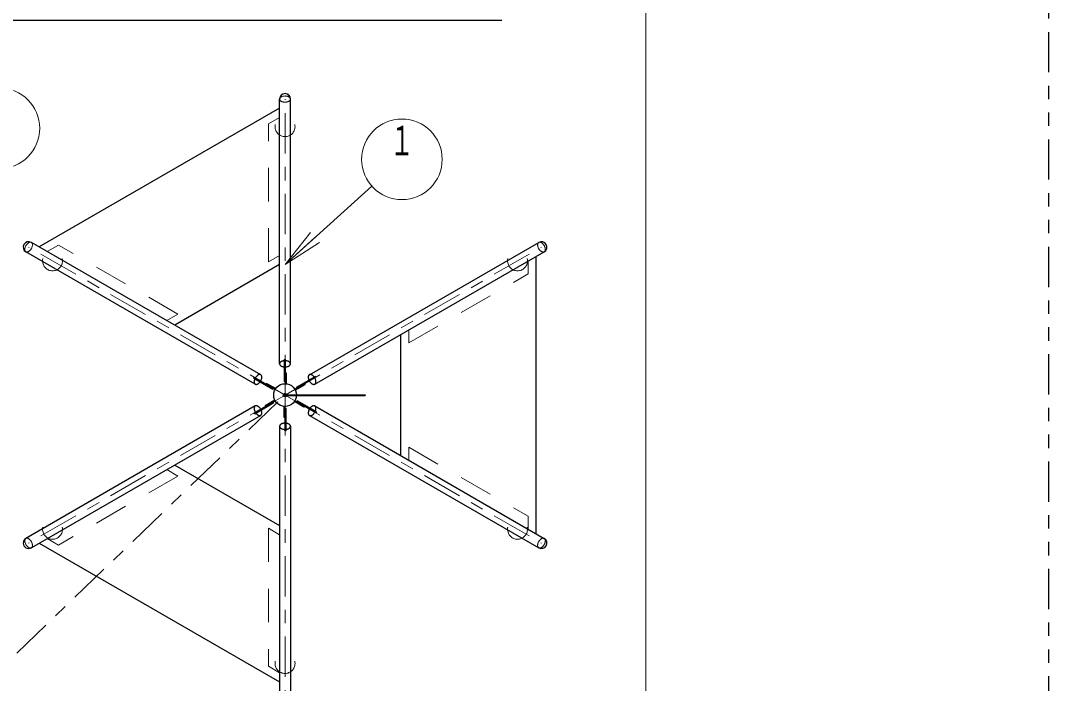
# Model space of a CAD drawing. Units: millimetres on the paper, scale 1:60. Extents: x -385 to 76, y -594 to 267.
# Drawn here: x -208.9 to -132.3, y 135.9 to 185.3 of the extents above; entities that cross this region are included whole.
import ezdxf
from ezdxf.enums import TextEntityAlignment as Align

# ---------------------------------------------------------------- set-up
doc = ezdxf.new("R2010")
doc.units = ezdxf.units.MM
for name, pattern in [('USER1', [4.5, 2.5, -2]), ('USER2', [6, 3, -1, 1, -1]), ('USER3', [8, 3, -1, 1, -1, 1, -1])]:
    doc.linetypes.add(name, pattern=pattern)
doc.layers.add('1_60', color=7, linetype='Continuous', lineweight=25)
doc.styles.add('ＭＳ ゴシック', font='')
doc.styles.get('ＭＳ ゴシック').set_extended_font_data('MS Gothic')

msp = doc.modelspace()

# ---------------------------------------------------------------- linework, layer by layer
at = {"layer": '1_60', "lineweight": 13}
for p, q in [((-162.298, 116.279), (-162.298, 249.854)), ((-189.169, 167.079), (-182.691, 172.911)), ((-189.169, 167.079), (-187.274, 169.458)), ((-189.169, 167.079), (-186.939, 169.086)), ((-186.605, 168.715), (-189.169, 167.079)), ((-189.045, 157.404), (-189.04, 157.404)), ((-189.045, 157.304), (-189.04, 157.304)), ((-189.044, 157.4), (-189.044, 157.407)), ((-189.044, 157.301), (-189.044, 157.308)), ((-189.042, 157.396), (-189.028, 157.396)), ((-189.042, 157.312), (-189.028, 157.312)), ((-189.04, 157.387), (-189.016, 157.387)), ((-189.04, 157.321), (-189.016, 157.321)), ((-189.036, 157.381), (-189.036, 157.401)), ((-189.036, 157.307), (-189.036, 157.327)), ((-189.027, 157.381), (-189.027, 157.395)), ((-189.027, 157.313), (-189.027, 157.327)), ((-189.019, 157.381), (-189.019, 157.389)), ((-189.019, 157.319), (-189.019, 157.327)), ((-189.011, 157.381), (-189.011, 157.383)), ((-189.011, 157.325), (-189.011, 157.327))]:
    msp.add_line(p, q, dxfattribs=at)
at = {"layer": '1_60', "color": 2, "linetype": 'USER3'}
msp.add_line((-132.298, 208.406), (-132.298, 87.376), dxfattribs=at)
at = {"layer": '1_60'}
for p, q in [((-173.017, 185.261), (-216.949, 185.261)), ((-189.244, 160.007), (-189.169, 160.007)), ((-189.244, 160.007), (-189.244, 158.354)), ((-189.169, 160.007), (-189.169, 158.201)), ((-191.504, 158.615), (-191.466, 158.68)), ((-191.504, 158.615), (-190.072, 157.789)), ((-191.466, 158.68), (-189.902, 157.777)), ((-189.244, 159.021), (-189.169, 159.021)), ((-189.169, 159.021), (-189.094, 159.021)), ((-189.094, 159.021), (-189.094, 158.197)), ((-186.872, 158.68), (-188.436, 157.777)), ((-186.909, 158.745), (-188.34, 157.919)), ((-186.909, 158.745), (-186.872, 158.68)), ((-190.65, 158.122), (-190.612, 158.187)), ((-190.612, 158.187), (-190.575, 158.252)), ((-190.575, 158.252), (-189.862, 157.841)), ((-190.072, 157.789), (-190.035, 157.854)), ((-189.244, 158.354), (-189.169, 158.354)), ((-187.688, 158.122), (-188.401, 157.711)), ((-188.34, 157.919), (-188.303, 157.854)), ((-187.763, 158.252), (-187.726, 158.187)), ((-187.726, 158.187), (-187.688, 158.122)), ((-190.65, 156.586), (-189.937, 156.997)), ((-189.048, 157.41), (-189.007, 157.381)), ((-189.048, 157.298), (-189.007, 157.327)), ((-189.038, 157.381), (-183.202, 157.381)), ((-189.038, 157.327), (-183.202, 157.327)), ((-183.202, 157.381), (-183.202, 157.327)), ((-191.466, 156.028), (-189.902, 156.931)), ((-191.429, 155.963), (-189.997, 156.789)), ((-190.612, 156.521), (-190.65, 156.586)), ((-190.575, 156.456), (-190.612, 156.521)), ((-189.997, 156.789), (-190.035, 156.854)), ((-189.244, 155.687), (-189.244, 156.511)), ((-189.169, 154.701), (-189.169, 156.507)), ((-189.094, 156.354), (-189.169, 156.354)), ((-189.094, 154.701), (-189.094, 156.354)), ((-187.763, 156.456), (-188.476, 156.867)), ((-186.872, 156.028), (-188.436, 156.931)), ((-188.265, 156.919), (-188.303, 156.854)), ((-186.834, 156.093), (-188.265, 156.919)), ((-187.726, 156.521), (-187.763, 156.456)), ((-187.688, 156.586), (-187.726, 156.521)), ((-191.429, 155.963), (-191.466, 156.028)), ((-189.169, 155.687), (-189.244, 155.687)), ((-189.094, 155.687), (-189.169, 155.687)), ((-186.834, 156.093), (-186.872, 156.028)), ((-189.094, 154.701), (-189.169, 154.701))]:
    msp.add_line(p, q, dxfattribs=at)
at = {"layer": '1_60', "color": 131}
for p, q in [((-189.574, 159.681), (-189.574, 179.409)), ((-188.764, 159.681), (-188.764, 179.409)), ((-189.574, 178.724), (-207.474, 168.39)), ((-190.982, 158.868), (-208.067, 168.732)), ((-187.356, 158.868), (-170.271, 168.732)), ((-191.387, 158.167), (-208.472, 168.031)), ((-186.951, 158.167), (-169.866, 168.031)), ((-189.574, 167.079), (-197.389, 162.567)), ((-170.459, 147.019), (-170.459, 167.688)), ((-180.544, 152.842), (-180.544, 161.866)), ((-191.387, 156.541), (-208.472, 146.677)), ((-186.951, 156.541), (-169.866, 146.677)), ((-190.982, 155.84), (-208.067, 145.975)), ((-187.356, 155.84), (-170.271, 145.975)), ((-189.574, 155.027), (-189.574, 135.298)), ((-188.764, 155.027), (-188.764, 135.298)), ((-197.389, 152.141), (-189.574, 147.629)), ((-207.474, 146.318), (-189.574, 135.984))]:
    msp.add_line(p, q, dxfattribs=at)
at = {"layer": '1_60', "linetype": 'USER2', "lineweight": 13}
for p, q in [((-189.169, 157.354), (-189.169, 179.409)), ((-189.169, 157.354), (-208.269, 168.382)), ((-189.169, 157.354), (-170.068, 168.382)), ((-239.419, 109.012), (-189.169, 157.354)), ((-189.169, 157.354), (-208.269, 146.326)), ((-189.169, 157.354), (-170.068, 146.326)), ((-189.169, 157.354), (-189.169, 135.298))]:
    msp.add_line(p, q, dxfattribs=at)
at = {"layer": '1_60', "color": 131, "linetype": 'USER1', "lineweight": 13}
for p, q in [((-189.574, 178.039), (-190.407, 177.558)), ((-190.407, 167.283), (-190.407, 177.558)), ((-206.881, 168.047), (-206.047, 168.529)), ((-197.149, 163.391), (-206.047, 168.529)), ((-189.574, 167.764), (-190.407, 167.283)), ((-171.052, 167.346), (-171.052, 166.384)), ((-179.951, 161.246), (-171.052, 166.384)), ((-197.982, 162.91), (-197.149, 163.391)), ((-179.951, 162.208), (-179.951, 161.246)), ((-179.951, 153.462), (-171.052, 148.324)), ((-179.951, 152.5), (-179.951, 153.462)), ((-197.982, 151.798), (-197.149, 151.317)), ((-197.149, 151.317), (-206.047, 146.179)), ((-171.052, 147.362), (-171.052, 148.324)), ((-189.574, 146.944), (-190.407, 147.425)), ((-190.407, 147.425), (-190.407, 137.15)), ((-206.881, 146.66), (-206.047, 146.179)), ((-189.574, 136.669), (-190.407, 137.15))]:
    msp.add_line(p, q, dxfattribs=at)
at = {"layer": '1_60', "linetype": 'USER1', "lineweight": 13}
for p, q in [((-189.244, 159.339), (-189.169, 159.339)), ((-190.925, 158.281), (-190.888, 158.346)), ((-187.488, 158.411), (-187.45, 158.346)), ((-190.85, 156.297), (-190.888, 156.362)), ((-187.413, 156.426), (-187.45, 156.362)), ((-189.094, 155.369), (-189.169, 155.369))]:
    msp.add_line(p, q, dxfattribs=at)
at = {"layer": '1_60', "color": 131, "linetype": 'USER3', "lineweight": 13}
for points in [[(-188.764, 179.409), (-188.765, 179.429), (-188.77, 179.449), (-188.778, 179.469), (-188.788, 179.488), (-188.802, 179.507), (-188.818, 179.525), (-188.837, 179.542), (-188.859, 179.558), (-188.883, 179.572), (-188.909, 179.586), (-188.937, 179.598), (-188.966, 179.609), (-188.998, 179.618), (-189.03, 179.626), (-189.064, 179.632), (-189.099, 179.636), (-189.134, 179.639), (-189.169, 179.64), (-189.204, 179.639), (-189.239, 179.636), (-189.274, 179.632), (-189.307, 179.626), (-189.34, 179.618), (-189.371, 179.609), (-189.401, 179.598), (-189.429, 179.586), (-189.455, 179.572), (-189.479, 179.558), (-189.501, 179.542), (-189.52, 179.525), (-189.536, 179.507), (-189.55, 179.488), (-189.56, 179.469), (-189.568, 179.449), (-189.572, 179.429), (-189.574, 179.409), (-189.572, 179.389), (-189.568, 179.369), (-189.56, 179.35), (-189.55, 179.33), (-189.536, 179.312), (-189.52, 179.294), (-189.501, 179.277), (-189.479, 179.261), (-189.455, 179.246), (-189.429, 179.233), (-189.401, 179.22), (-189.371, 179.21), (-189.34, 179.2), (-189.307, 179.193), (-189.274, 179.187), (-189.239, 179.182), (-189.204, 179.18), (-189.169, 179.179), (-189.134, 179.18), (-189.099, 179.182), (-189.064, 179.187), (-189.03, 179.193), (-188.998, 179.2), (-188.966, 179.21), (-188.937, 179.22), (-188.909, 179.233), (-188.883, 179.246), (-188.859, 179.261), (-188.837, 179.277), (-188.818, 179.294), (-188.802, 179.312), (-188.788, 179.33), (-188.778, 179.35), (-188.77, 179.369), (-188.765, 179.389)], [(-208.067, 168.732), (-208.085, 168.741), (-208.105, 168.747), (-208.126, 168.75), (-208.148, 168.751), (-208.17, 168.748), (-208.194, 168.743), (-208.218, 168.735), (-208.243, 168.724), (-208.268, 168.711), (-208.292, 168.695), (-208.317, 168.677), (-208.341, 168.657), (-208.365, 168.634), (-208.388, 168.61), (-208.41, 168.584), (-208.431, 168.556), (-208.451, 168.527), (-208.469, 168.497), (-208.486, 168.466), (-208.501, 168.434), (-208.515, 168.402), (-208.526, 168.37), (-208.536, 168.338), (-208.544, 168.306), (-208.549, 168.275), (-208.553, 168.245), (-208.554, 168.215), (-208.553, 168.187), (-208.55, 168.16), (-208.545, 168.136), (-208.537, 168.112), (-208.528, 168.091), (-208.517, 168.073), (-208.504, 168.056), (-208.489, 168.042), (-208.472, 168.031), (-208.454, 168.022), (-208.434, 168.016), (-208.413, 168.013), (-208.391, 168.013), (-208.369, 168.015), (-208.345, 168.02), (-208.321, 168.028), (-208.296, 168.039), (-208.271, 168.052), (-208.247, 168.068), (-208.222, 168.086), (-208.198, 168.106), (-208.174, 168.129), (-208.151, 168.153), (-208.129, 168.179), (-208.108, 168.207), (-208.088, 168.236), (-208.07, 168.266), (-208.053, 168.297), (-208.038, 168.329), (-208.024, 168.361), (-208.013, 168.393), (-208.003, 168.425), (-207.995, 168.457), (-207.99, 168.488), (-207.986, 168.519), (-207.985, 168.548), (-207.986, 168.576), (-207.989, 168.603), (-207.994, 168.628), (-208.002, 168.651), (-208.011, 168.672), (-208.022, 168.691), (-208.035, 168.707), (-208.05, 168.721)], [(-169.866, 168.031), (-169.849, 168.042), (-169.834, 168.056), (-169.821, 168.073), (-169.81, 168.091), (-169.8, 168.112), (-169.793, 168.136), (-169.788, 168.16), (-169.785, 168.187), (-169.784, 168.215), (-169.785, 168.245), (-169.789, 168.275), (-169.794, 168.306), (-169.802, 168.338), (-169.811, 168.37), (-169.823, 168.402), (-169.836, 168.434), (-169.852, 168.466), (-169.869, 168.497), (-169.887, 168.527), (-169.907, 168.556), (-169.928, 168.584), (-169.95, 168.61), (-169.973, 168.634), (-169.997, 168.657), (-170.021, 168.677), (-170.046, 168.695), (-170.07, 168.711), (-170.095, 168.724), (-170.12, 168.735), (-170.144, 168.743), (-170.167, 168.748), (-170.19, 168.751), (-170.212, 168.75), (-170.233, 168.747), (-170.253, 168.741), (-170.271, 168.732), (-170.288, 168.721), (-170.302, 168.707), (-170.316, 168.691), (-170.327, 168.672), (-170.336, 168.651), (-170.344, 168.628), (-170.349, 168.603), (-170.352, 168.576), (-170.353, 168.548), (-170.352, 168.519), (-170.348, 168.488), (-170.343, 168.457), (-170.335, 168.425), (-170.325, 168.393), (-170.314, 168.361), (-170.3, 168.329), (-170.285, 168.297), (-170.268, 168.266), (-170.25, 168.236), (-170.23, 168.207), (-170.209, 168.179), (-170.187, 168.153), (-170.164, 168.129), (-170.14, 168.106), (-170.116, 168.086), (-170.091, 168.068), (-170.066, 168.052), (-170.042, 168.039), (-170.017, 168.028), (-169.993, 168.02), (-169.969, 168.015), (-169.946, 168.013), (-169.924, 168.013), (-169.904, 168.016), (-169.884, 168.022)], [(-208.472, 146.677), (-208.489, 146.666), (-208.504, 146.652), (-208.517, 146.635), (-208.528, 146.616), (-208.537, 146.595), (-208.545, 146.572), (-208.55, 146.547), (-208.553, 146.521), (-208.554, 146.493), (-208.553, 146.463), (-208.549, 146.433), (-208.544, 146.402), (-208.536, 146.37), (-208.526, 146.338), (-208.515, 146.306), (-208.501, 146.274), (-208.486, 146.242), (-208.469, 146.211), (-208.451, 146.181), (-208.431, 146.152), (-208.41, 146.124), (-208.388, 146.098), (-208.365, 146.073), (-208.341, 146.051), (-208.317, 146.031), (-208.292, 146.012), (-208.268, 145.997), (-208.243, 145.983), (-208.218, 145.973), (-208.194, 145.965), (-208.17, 145.96), (-208.148, 145.957), (-208.126, 145.958), (-208.105, 145.961), (-208.085, 145.967), (-208.067, 145.975), (-208.05, 145.987), (-208.035, 146.001), (-208.022, 146.017), (-208.011, 146.036), (-208.002, 146.057), (-207.994, 146.08), (-207.989, 146.105), (-207.986, 146.132), (-207.985, 146.16), (-207.986, 146.189), (-207.99, 146.219), (-207.995, 146.251), (-208.003, 146.282), (-208.013, 146.315), (-208.024, 146.347), (-208.038, 146.379), (-208.053, 146.411), (-208.07, 146.442), (-208.088, 146.472), (-208.108, 146.501), (-208.129, 146.528), (-208.151, 146.555), (-208.174, 146.579), (-208.198, 146.601), (-208.222, 146.622), (-208.247, 146.64), (-208.271, 146.656), (-208.296, 146.669), (-208.321, 146.68), (-208.345, 146.688), (-208.369, 146.693), (-208.391, 146.695), (-208.413, 146.695), (-208.434, 146.692), (-208.454, 146.686)], [(-170.271, 145.975), (-170.253, 145.967), (-170.233, 145.961), (-170.212, 145.958), (-170.19, 145.957), (-170.167, 145.96), (-170.144, 145.965), (-170.12, 145.973), (-170.095, 145.983), (-170.07, 145.997), (-170.046, 146.012), (-170.021, 146.031), (-169.997, 146.051), (-169.973, 146.073), (-169.95, 146.098), (-169.928, 146.124), (-169.907, 146.152), (-169.887, 146.181), (-169.869, 146.211), (-169.852, 146.242), (-169.836, 146.274), (-169.823, 146.306), (-169.811, 146.338), (-169.802, 146.37), (-169.794, 146.402), (-169.789, 146.433), (-169.785, 146.463), (-169.784, 146.493), (-169.785, 146.521), (-169.788, 146.547), (-169.793, 146.572), (-169.8, 146.595), (-169.81, 146.616), (-169.821, 146.635), (-169.834, 146.652), (-169.849, 146.666), (-169.866, 146.677), (-169.884, 146.686), (-169.904, 146.692), (-169.924, 146.695), (-169.946, 146.695), (-169.969, 146.693), (-169.993, 146.688), (-170.017, 146.68), (-170.042, 146.669), (-170.066, 146.656), (-170.091, 146.64), (-170.116, 146.622), (-170.14, 146.601), (-170.164, 146.579), (-170.187, 146.555), (-170.209, 146.528), (-170.23, 146.501), (-170.25, 146.472), (-170.268, 146.442), (-170.285, 146.411), (-170.3, 146.379), (-170.314, 146.347), (-170.325, 146.315), (-170.335, 146.282), (-170.343, 146.251), (-170.348, 146.219), (-170.352, 146.189), (-170.353, 146.16), (-170.352, 146.132), (-170.349, 146.105), (-170.344, 146.08), (-170.336, 146.057), (-170.327, 146.036), (-170.316, 146.017), (-170.302, 146.001), (-170.288, 145.987)]]:
    msp.add_lwpolyline(points, close=True, dxfattribs=at)
at = {"layer": '1_60', "color": 131}
for points in [[(-189.574, 159.681), (-189.572, 159.661), (-189.568, 159.641), (-189.56, 159.621), (-189.55, 159.602), (-189.536, 159.583), (-189.52, 159.565), (-189.501, 159.548), (-189.479, 159.532), (-189.455, 159.517), (-189.429, 159.503), (-189.401, 159.491), (-189.371, 159.48), (-189.34, 159.471), (-189.307, 159.463), (-189.274, 159.457), (-189.239, 159.452), (-189.204, 159.45), (-189.169, 159.449), (-189.134, 159.45), (-189.099, 159.452), (-189.064, 159.457), (-189.03, 159.463), (-188.998, 159.471), (-188.966, 159.48), (-188.937, 159.491), (-188.909, 159.503), (-188.883, 159.517), (-188.859, 159.532), (-188.837, 159.548), (-188.818, 159.565), (-188.802, 159.583), (-188.788, 159.602), (-188.778, 159.621), (-188.77, 159.641), (-188.765, 159.661), (-188.764, 159.681), (-188.765, 159.701), (-188.77, 159.721), (-188.778, 159.741), (-188.788, 159.761), (-188.802, 159.779), (-188.818, 159.797), (-188.837, 159.814), (-188.859, 159.83), (-188.883, 159.845), (-188.909, 159.859), (-188.937, 159.871), (-188.966, 159.882), (-188.998, 159.892), (-189.03, 159.899), (-189.064, 159.905), (-189.099, 159.91), (-189.134, 159.912), (-189.169, 159.913), (-189.204, 159.912), (-189.239, 159.91), (-189.274, 159.905), (-189.307, 159.899), (-189.34, 159.892), (-189.371, 159.882), (-189.401, 159.871), (-189.429, 159.859), (-189.455, 159.845), (-189.479, 159.83), (-189.501, 159.814), (-189.52, 159.797), (-189.536, 159.779), (-189.55, 159.761), (-189.56, 159.741), (-189.568, 159.721), (-189.572, 159.701)], [(-191.387, 158.167), (-191.369, 158.158), (-191.349, 158.152), (-191.328, 158.149), (-191.306, 158.148), (-191.283, 158.151), (-191.259, 158.156), (-191.235, 158.164), (-191.21, 158.174), (-191.185, 158.187), (-191.16, 158.203), (-191.136, 158.221), (-191.111, 158.242), (-191.088, 158.264), (-191.065, 158.288), (-191.042, 158.315), (-191.021, 158.342), (-191.002, 158.371), (-190.983, 158.401), (-190.966, 158.432), (-190.951, 158.464), (-190.938, 158.496), (-190.926, 158.528), (-190.916, 158.56), (-190.909, 158.592), (-190.903, 158.624), (-190.9, 158.654), (-190.899, 158.683), (-190.9, 158.712), (-190.903, 158.738), (-190.908, 158.763), (-190.916, 158.786), (-190.925, 158.807), (-190.937, 158.826), (-190.95, 158.843), (-190.965, 158.857), (-190.982, 158.868), (-191, 158.877), (-191.02, 158.883), (-191.041, 158.886), (-191.063, 158.887), (-191.086, 158.884), (-191.11, 158.879), (-191.134, 158.871), (-191.159, 158.861), (-191.183, 158.848), (-191.208, 158.832), (-191.233, 158.814), (-191.257, 158.793), (-191.281, 158.771), (-191.304, 158.747), (-191.326, 158.72), (-191.347, 158.693), (-191.367, 158.664), (-191.385, 158.634), (-191.402, 158.603), (-191.418, 158.571), (-191.431, 158.539), (-191.443, 158.507), (-191.452, 158.475), (-191.46, 158.443), (-191.465, 158.411), (-191.469, 158.381), (-191.47, 158.352), (-191.469, 158.323), (-191.466, 158.297), (-191.46, 158.272), (-191.453, 158.249), (-191.443, 158.228), (-191.432, 158.209), (-191.419, 158.192), (-191.404, 158.178)], [(-187.356, 158.868), (-187.373, 158.857), (-187.388, 158.843), (-187.401, 158.826), (-187.413, 158.807), (-187.422, 158.786), (-187.43, 158.763), (-187.435, 158.738), (-187.438, 158.712), (-187.439, 158.683), (-187.438, 158.654), (-187.435, 158.624), (-187.429, 158.592), (-187.421, 158.56), (-187.412, 158.528), (-187.4, 158.496), (-187.387, 158.464), (-187.372, 158.432), (-187.355, 158.401), (-187.336, 158.371), (-187.317, 158.342), (-187.295, 158.315), (-187.273, 158.288), (-187.25, 158.264), (-187.227, 158.242), (-187.202, 158.221), (-187.178, 158.203), (-187.153, 158.187), (-187.128, 158.174), (-187.103, 158.164), (-187.079, 158.156), (-187.055, 158.151), (-187.032, 158.148), (-187.01, 158.149), (-186.989, 158.152), (-186.969, 158.158), (-186.951, 158.167), (-186.934, 158.178), (-186.919, 158.192), (-186.906, 158.209), (-186.894, 158.228), (-186.885, 158.249), (-186.878, 158.272), (-186.872, 158.297), (-186.869, 158.323), (-186.868, 158.352), (-186.869, 158.381), (-186.873, 158.411), (-186.878, 158.443), (-186.886, 158.475), (-186.895, 158.507), (-186.907, 158.539), (-186.92, 158.571), (-186.935, 158.603), (-186.952, 158.634), (-186.971, 158.664), (-186.991, 158.693), (-187.012, 158.72), (-187.034, 158.747), (-187.057, 158.771), (-187.081, 158.793), (-187.105, 158.814), (-187.13, 158.832), (-187.154, 158.848), (-187.179, 158.861), (-187.204, 158.871), (-187.228, 158.879), (-187.252, 158.884), (-187.275, 158.887), (-187.297, 158.886), (-187.318, 158.883), (-187.338, 158.877)], [(-190.982, 155.84), (-190.965, 155.851), (-190.95, 155.865), (-190.937, 155.882), (-190.925, 155.9), (-190.916, 155.922), (-190.908, 155.945), (-190.903, 155.97), (-190.9, 155.996), (-190.899, 156.024), (-190.9, 156.054), (-190.903, 156.084), (-190.909, 156.116), (-190.916, 156.147), (-190.926, 156.18), (-190.938, 156.212), (-190.951, 156.244), (-190.966, 156.275), (-190.983, 156.306), (-191.002, 156.337), (-191.021, 156.366), (-191.042, 156.393), (-191.065, 156.419), (-191.088, 156.444), (-191.111, 156.466), (-191.136, 156.487), (-191.16, 156.505), (-191.185, 156.52), (-191.21, 156.534), (-191.235, 156.544), (-191.259, 156.552), (-191.283, 156.557), (-191.306, 156.56), (-191.328, 156.559), (-191.349, 156.556), (-191.369, 156.55), (-191.387, 156.541), (-191.404, 156.53), (-191.419, 156.516), (-191.432, 156.499), (-191.443, 156.48), (-191.453, 156.459), (-191.46, 156.436), (-191.466, 156.411), (-191.469, 156.384), (-191.47, 156.356), (-191.469, 156.327), (-191.465, 156.296), (-191.46, 156.265), (-191.452, 156.233), (-191.443, 156.201), (-191.431, 156.169), (-191.418, 156.137), (-191.402, 156.105), (-191.385, 156.074), (-191.367, 156.044), (-191.347, 156.015), (-191.326, 155.987), (-191.304, 155.961), (-191.281, 155.937), (-191.257, 155.914), (-191.233, 155.894), (-191.208, 155.876), (-191.183, 155.86), (-191.159, 155.847), (-191.134, 155.836), (-191.11, 155.829), (-191.086, 155.823), (-191.063, 155.821), (-191.041, 155.821), (-191.02, 155.825), (-191, 155.831)], [(-186.951, 156.541), (-186.969, 156.55), (-186.989, 156.556), (-187.01, 156.559), (-187.032, 156.56), (-187.055, 156.557), (-187.079, 156.552), (-187.103, 156.544), (-187.128, 156.534), (-187.153, 156.52), (-187.178, 156.505), (-187.202, 156.487), (-187.227, 156.466), (-187.25, 156.444), (-187.273, 156.419), (-187.295, 156.393), (-187.317, 156.366), (-187.336, 156.337), (-187.355, 156.306), (-187.372, 156.275), (-187.387, 156.244), (-187.4, 156.212), (-187.412, 156.18), (-187.421, 156.147), (-187.429, 156.116), (-187.435, 156.084), (-187.438, 156.054), (-187.439, 156.024), (-187.438, 155.996), (-187.435, 155.97), (-187.43, 155.945), (-187.422, 155.922), (-187.413, 155.9), (-187.401, 155.882), (-187.388, 155.865), (-187.373, 155.851), (-187.356, 155.84), (-187.338, 155.831), (-187.318, 155.825), (-187.297, 155.821), (-187.275, 155.821), (-187.252, 155.823), (-187.228, 155.829), (-187.204, 155.836), (-187.179, 155.847), (-187.154, 155.86), (-187.13, 155.876), (-187.105, 155.894), (-187.081, 155.914), (-187.057, 155.937), (-187.034, 155.961), (-187.012, 155.987), (-186.991, 156.015), (-186.971, 156.044), (-186.952, 156.074), (-186.935, 156.105), (-186.92, 156.137), (-186.907, 156.169), (-186.895, 156.201), (-186.886, 156.233), (-186.878, 156.265), (-186.873, 156.296), (-186.869, 156.327), (-186.868, 156.356), (-186.869, 156.384), (-186.872, 156.411), (-186.878, 156.436), (-186.885, 156.459), (-186.894, 156.48), (-186.906, 156.499), (-186.919, 156.516), (-186.934, 156.53)], [(-188.764, 155.027), (-188.765, 155.047), (-188.77, 155.067), (-188.778, 155.087), (-188.788, 155.106), (-188.802, 155.125), (-188.818, 155.143), (-188.837, 155.16), (-188.859, 155.176), (-188.883, 155.191), (-188.909, 155.205), (-188.937, 155.217), (-188.966, 155.228), (-188.998, 155.237), (-189.03, 155.245), (-189.064, 155.251), (-189.099, 155.256), (-189.134, 155.258), (-189.169, 155.259), (-189.204, 155.258), (-189.239, 155.256), (-189.274, 155.251), (-189.307, 155.245), (-189.34, 155.237), (-189.371, 155.228), (-189.401, 155.217), (-189.429, 155.205), (-189.455, 155.191), (-189.479, 155.176), (-189.501, 155.16), (-189.52, 155.143), (-189.536, 155.125), (-189.55, 155.106), (-189.56, 155.087), (-189.568, 155.067), (-189.572, 155.047), (-189.574, 155.027), (-189.572, 155.007), (-189.568, 154.986), (-189.56, 154.967), (-189.55, 154.947), (-189.536, 154.929), (-189.52, 154.911), (-189.501, 154.894), (-189.479, 154.877), (-189.455, 154.863), (-189.429, 154.849), (-189.401, 154.836), (-189.371, 154.826), (-189.34, 154.816), (-189.307, 154.808), (-189.274, 154.802), (-189.239, 154.798), (-189.204, 154.795), (-189.169, 154.794), (-189.134, 154.795), (-189.099, 154.798), (-189.064, 154.802), (-189.03, 154.808), (-188.998, 154.816), (-188.966, 154.826), (-188.937, 154.836), (-188.909, 154.849), (-188.883, 154.863), (-188.859, 154.877), (-188.837, 154.894), (-188.818, 154.911), (-188.802, 154.929), (-188.788, 154.947), (-188.778, 154.967), (-188.77, 154.986), (-188.765, 155.007)]]:
    msp.add_lwpolyline(points, close=True, dxfattribs=at)
at = {"layer": '1_60', "lineweight": 13}
for centre in [(-210.443, 177.232), (-180.461, 174.918)]:
    msp.add_circle(centre, 3, dxfattribs=at)
at = {"layer": '1_60', "color": 131, "linetype": 'USER1', "lineweight": 13}
for centre in [(-189.169, 177.354), (-206.49, 167.354), (-171.848, 167.354), (-206.49, 147.354), (-171.848, 147.354), (-189.169, 137.354)]:
    msp.add_circle(centre, 0.743, dxfattribs=at)
at = {"layer": '1_60'}
for radius in [0.847, 0.133]:
    msp.add_circle((-189.169, 157.354), radius, dxfattribs=at)
at = {"layer": '1_60', "color": 131}
for centre, start, end in [((-189.169, 179.409), 0, 180), ((-208.269, 168.382), 60, 240), ((-170.068, 168.382), 300, 120), ((-208.269, 146.326), 120, 300), ((-170.068, 146.326), 240, 60)]:
    msp.add_arc(centre, 0.405, start, end, dxfattribs=at)

# ---------------------------------------------------------------- texts
at = {"layer": '1_60', "style": 'ＭＳ ゴシック', "width": 0.6}
msp.add_text('１', height=2.199, dxfattribs=at).set_placement((-180.461, 177.418), align=Align.TOP_CENTER)

doc.saveas('drawing.dxf')
